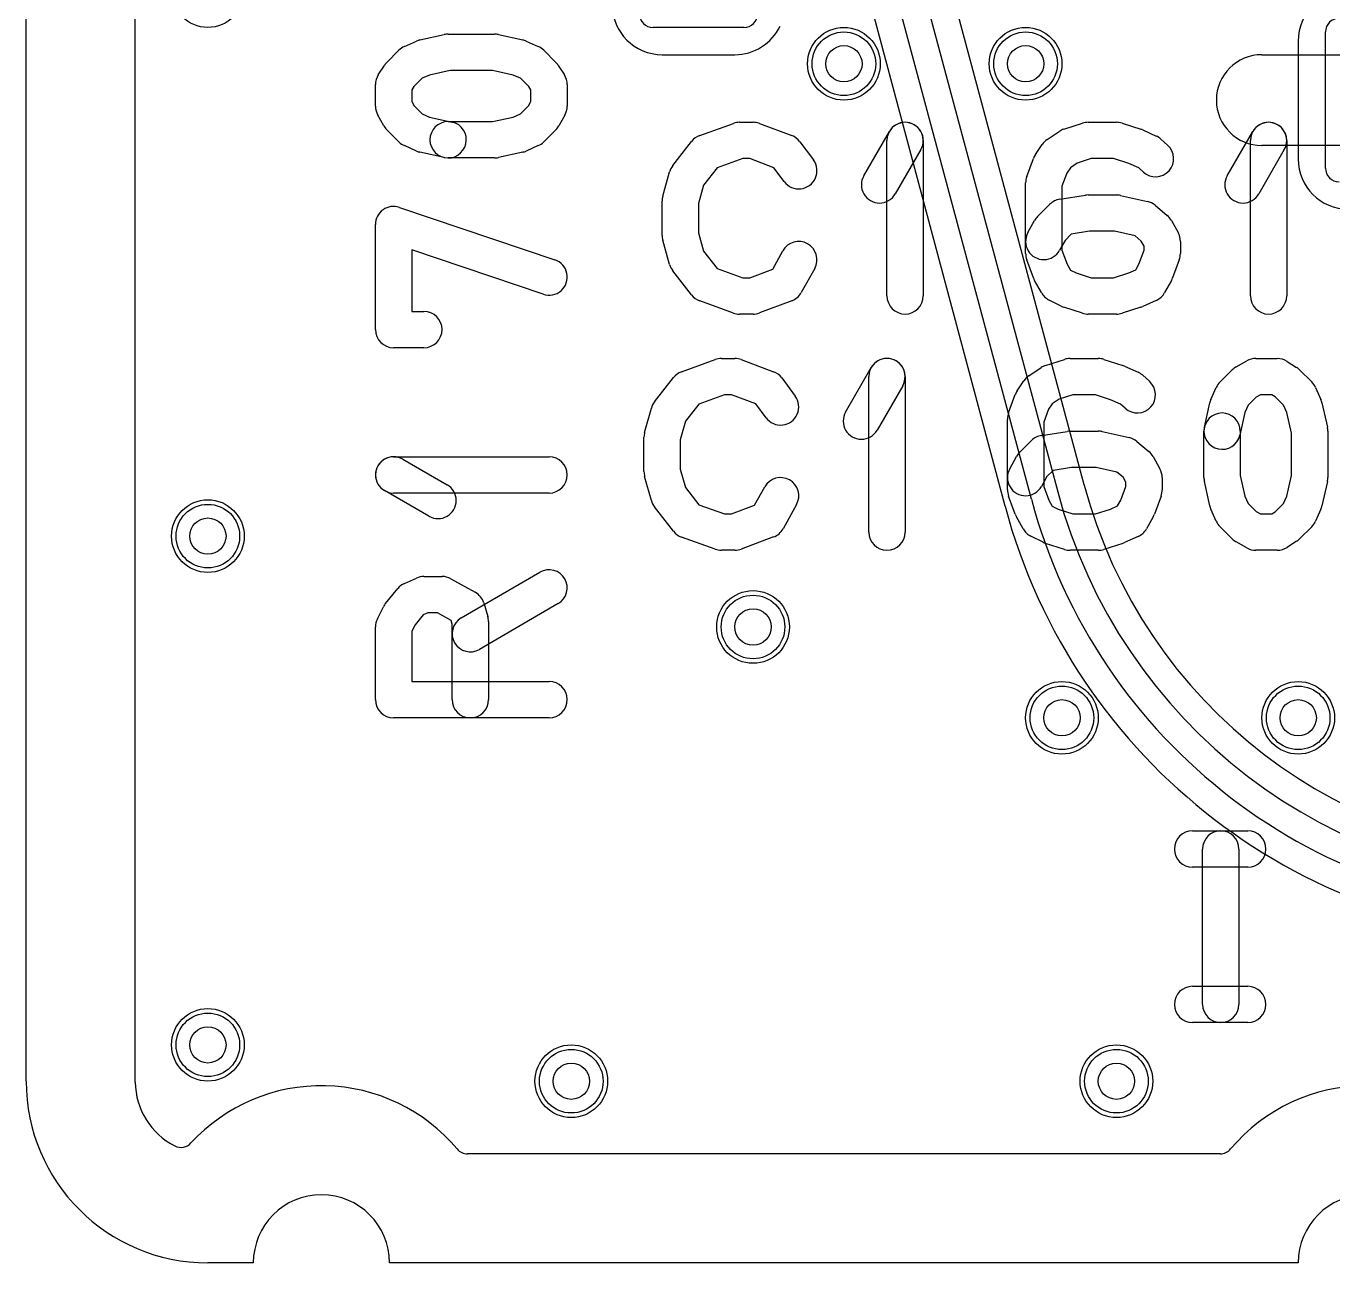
# Model space of a CAD drawing. Extents: x 0 to 20.5, y -0.5 to 20.
# Drawn here: x 0 to 7.19, y 0 to 6.81 of the extents above; entities that cross this region are included whole.
import ezdxf

# ---------------------------------------------------------------- set-up
doc = ezdxf.new("R2010")
doc.units = 0
for name, color, linetype in [('Hole', 1, 'CONTINUOUS'), ('L1', 3, 'CONTINUOUS'), ('L2', 3, 'CONTINUOUS'), ('L3', 3, 'CONTINUOUS'), ('L4', 3, 'CONTINUOUS'), ('Outline', 7, 'CONTINUOUS'), ('Resist-A', 2, 'CONTINUOUS'), ('Resist-B', 2, 'CONTINUOUS'), ('Silk-A', 140, 'CONTINUOUS')]:
    doc.layers.add(name, color=color, linetype=linetype)

msp = doc.modelspace()

# ---------------------------------------------------------------- linework, layer by layer
at = {"layer": 'Hole'}
for centre in [(4.5, 6.6), (5.5, 6.6), (1, 4), (4, 3.5), (5.7, 3), (7, 3), (1, 1.2), (3, 1), (6, 1)]:
    msp.add_circle(centre, 0.1, dxfattribs=at)
at = {"layer": 'L1'}
for p, q in [((0.60004, 0.9949), (0.60004, 14.325)), ((6.99996, 6.725), (6.99996, 6.075)), ((3.5, 6.64996), (3.9, 6.64996)), ((6.8, 6.65), (7.56, 6.65)), ((7.56, 6.15), (6.8, 6.15)), ((6.57075, 0.60004), (2.42925, 0.60004))]:
    msp.add_line(p, q, dxfattribs=at)
for centre in [(1, 7), (4.5, 6.6), (5.5, 6.6), (1, 4), (4, 3.5), (5.7, 3), (7, 3), (1, 1.2), (3, 1), (6, 1)]:
    msp.add_circle(centre, 0.2, dxfattribs=at)
for centre, radius, start, end in [((7.275, 6.725), 0.27504, 90, 180), ((3.5, 6.925), 0.27504, 180, -90), ((3.89999, 6.92502), 0.27506, -89.997917, -25.383728), ((6.8, 6.4), 0.25, 90, -90), ((7.275, 6.075), 0.27504, 180, -90), ((0.67501, 0.9949), 0.07497, 180, -179.136348), ((1, 1), 0.4, -179.107579, -117.083928), ((1.625, 0), 0.975, 40.008121, 137.405803), ((7.375, 0), 0.975, 40.008121, 139.991879), ((0.85203, 0.71064), 0.075, -117.084324, -42.59539), ((2.42925, 0.67504), 0.075, -139.991968, -90), ((6.57075, 0.67504), 0.075, -90, -40.008032)]:
    msp.add_arc(centre, radius, start, end, dxfattribs=at)
at = {"layer": 'L2'}
for p, q in [((0.60004, 0.9949), (0.60004, 14.325)), ((6.57075, 0.60004), (2.42925, 0.60004))]:
    msp.add_line(p, q, dxfattribs=at)
for centre in [(1, 7), (4.5, 6.6), (5.5, 6.6), (1, 4), (4, 3.5), (5.7, 3), (7, 3), (1, 1.2), (3, 1), (6, 1)]:
    msp.add_circle(centre, 0.2, dxfattribs=at)
for centre, radius, start, end in [((0.67501, 0.9949), 0.07497, 180, -179.136348), ((1, 1), 0.4, -179.107579, -117.083928), ((1.625, 0), 0.975, 40.008121, 137.405803), ((7.375, 0), 0.975, 40.008121, 139.991879), ((0.85203, 0.71064), 0.075, -117.084324, -42.59539), ((2.42925, 0.67504), 0.075, -139.991968, -90), ((6.57075, 0.67504), 0.075, -90, -40.008032)]:
    msp.add_arc(centre, radius, start, end, dxfattribs=at)
at = {"layer": 'L3'}
for p, q in [((0.60004, 0.9949), (0.60004, 14.325)), ((6.57075, 0.60004), (2.42925, 0.60004))]:
    msp.add_line(p, q, dxfattribs=at)
for centre in [(1, 7), (4.5, 6.6), (5.5, 6.6), (1, 4), (4, 3.5), (5.7, 3), (7, 3), (1, 1.2), (3, 1), (6, 1)]:
    msp.add_circle(centre, 0.2, dxfattribs=at)
for centre, radius, start, end in [((0.67501, 0.9949), 0.07497, 180, -179.136348), ((1, 1), 0.4, -179.107579, -117.083928), ((1.625, 0), 0.975, 40.008121, 137.405803), ((7.375, 0), 0.975, 40.008121, 139.991879), ((0.85203, 0.71064), 0.075, -117.084324, -42.59539), ((2.42925, 0.67504), 0.075, -139.991968, -90), ((6.57075, 0.67504), 0.075, -90, -40.008032)]:
    msp.add_arc(centre, radius, start, end, dxfattribs=at)
at = {"layer": 'L4'}
for p, q in [((0.60004, 0.9949), (0.60004, 14.325)), ((5.82151, 4.28224), (3.70475, 12.18215)), ((3.26981, 12.06637), (5.38656, 4.16657)), ((4.60821, 8.23062), (5.67671, 4.24295)), ((5.53182, 4.20413), (4.46333, 8.1918)), ((6.57075, 0.60004), (2.42925, 0.60004))]:
    msp.add_line(p, q, dxfattribs=at)
for centre in [(1, 7), (4.5, 6.6), (5.5, 6.6), (1, 4), (4, 3.5), (5.7, 3), (7, 3), (1, 1.2), (3, 1), (6, 1)]:
    msp.add_circle(centre, 0.2, dxfattribs=at)
for centre, radius, start, end in [((8.50204, 5), 2.925, -164.999903, -90), ((5.89397, 4.30147), 0.07497, -165.137014, -164.947974), ((5.60426, 4.22354), 0.22504, 15.001447, 15.057047), ((5.89404, 4.3012), 0.07497, -164.994242, -164.185831), ((8.50204, 5), 2.77496, -164.978235, -90), ((8.50204, 5), 3.075, -164.999965, -90), ((5.31414, 4.14717), 0.07497, 14.514454, 14.996397), ((5.31429, 4.1466), 0.07497, 14.744341, 14.964892), ((5.3143, 4.14656), 0.07497, 14.436635, 14.77585), ((5.60426, 4.22355), 0.22504, -164.985598, -164.863903), ((5.31466, 4.14521), 0.07497, 15.01314, 15.139161), ((8.50204, 5), 3.22504, -164.987708, -90), ((0.67501, 0.9949), 0.07497, 180, -179.136348), ((1, 1), 0.4, -179.107579, -117.083928), ((1.625, 0), 0.975, 40.008121, 137.405803), ((7.375, 0), 0.975, 40.008121, 139.991879), ((0.85203, 0.71064), 0.075, -117.084324, -42.59539), ((2.42925, 0.67504), 0.075, -139.991968, -90), ((6.57075, 0.67504), 0.075, -90, -40.008032)]:
    msp.add_arc(centre, radius, start, end, dxfattribs=at)
at = {"layer": 'Outline'}
for p, q in [((0, 1), (0, 15)), ((1.25, 0), (1, 0)), ((7, 0), (2, 0))]:
    msp.add_line(p, q, dxfattribs=at)
for centre, radius, start, end in [((1, 1), 1, 180, -90), ((1.625, 0), 0.375, 0, 180), ((7.375, 0), 0.375, 0, 180)]:
    msp.add_arc(centre, radius, start, end, dxfattribs=at)
at = {"layer": 'Resist-A'}
for p, q in [((3.95, 6.8), (3.45, 6.8)), ((7.15, 6.025), (7.15, 6.775))]:
    msp.add_line(p, q, dxfattribs=at)
for centre in [(4.5, 6.6), (5.5, 6.6), (1, 4), (4, 3.5), (5.7, 3), (7, 3), (1, 1.2), (3, 1), (6, 1)]:
    msp.add_circle(centre, 0.175, dxfattribs=at)
for centre, start, end in [((3.45, 6.875), 180, -90), ((3.95, 6.875), -90, 0), ((7.225, 6.775), 90, 180), ((7.225, 6.025), 180, -90)]:
    msp.add_arc(centre, 0.075, start, end, dxfattribs=at)
at = {"layer": 'Resist-B'}
for centre in [(4.5, 6.6), (5.5, 6.6), (1, 4), (4, 3.5), (5.7, 3), (7, 3), (1, 1.2), (3, 1), (6, 1)]:
    msp.add_circle(centre, 0.175, dxfattribs=at)
at = {"layer": 'Silk-A'}
for p, q in [((2.1672, 6.73095), (2.30053, 6.76058)), ((2.32222, 6.76296), (2.57778, 6.76296)), ((2.59947, 6.76058), (2.7328, 6.73095)), ((2.08161, 6.69508), (2.14828, 6.72471)), ((2.75172, 6.72471), (2.81839, 6.69508)), ((1.98485, 6.60775), (2.05151, 6.67441)), ((2.84849, 6.67441), (2.91515, 6.60775)), ((1.93811, 6.53927), (1.97145, 6.59112)), ((2.3332, 6.56296), (2.22036, 6.53788)), ((2.5668, 6.56296), (2.3332, 6.56296)), ((2.67964, 6.53788), (2.5668, 6.56296)), ((2.92855, 6.59112), (2.96189, 6.53927)), ((1.92222, 6.36667), (1.92222, 6.48519)), ((2.13386, 6.47392), (2.12222, 6.45581)), ((2.1798, 6.51986), (2.13386, 6.47392)), ((2.22036, 6.53788), (2.1798, 6.51986)), ((2.7202, 6.51986), (2.67964, 6.53788)), ((2.76614, 6.47392), (2.7202, 6.51986)), ((2.77778, 6.45581), (2.76614, 6.47392)), ((2.97778, 6.48519), (2.97778, 6.36667)), ((2.12222, 6.45581), (2.12222, 6.39287)), ((2.77778, 6.39287), (2.77778, 6.45581)), ((2.12222, 6.39287), (2.13598, 6.36841)), ((2.13598, 6.36841), (2.1798, 6.32458)), ((2.7202, 6.32458), (2.76402, 6.36841)), ((2.76402, 6.36841), (2.77778, 6.39287)), ((1.96841, 6.25838), (1.93507, 6.31764)), ((2.1798, 6.32458), (2.22036, 6.30656)), ((2.22036, 6.30656), (2.34391, 6.2791)), ((2.32222, 6.28148), (2.5668, 6.28148)), ((2.5668, 6.28148), (2.67964, 6.30656)), ((2.67964, 6.30656), (2.7202, 6.32458)), ((2.96493, 6.31764), (2.93159, 6.25838)), ((3.70687, 6.2052), (3.89206, 6.27187)), ((3.92593, 6.27778), (4, 6.27778)), ((4.03511, 6.27141), (4.21289, 6.20474)), ((5.71013, 6.23964), (5.81383, 6.27298)), ((5.84444, 6.27778), (6, 6.27778)), ((6.03061, 6.27298), (6.13431, 6.23964)), ((2.0515, 6.17003), (1.98484, 6.2367)), ((2.91516, 6.2367), (2.8485, 6.17003)), ((4.60964, 5.98323), (4.75038, 6.22768)), ((5.61861, 6.18321), (5.68528, 6.22765)), ((6.14473, 6.23563), (6.21881, 6.2023)), ((6.24468, 6.18544), (6.28171, 6.15211)), ((6.60964, 5.98323), (6.75038, 6.22768)), ((2.14828, 6.11973), (2.08161, 6.14936)), ((2.30053, 6.08386), (2.1672, 6.11349)), ((2.7328, 6.11349), (2.59947, 6.08386)), ((2.81839, 6.14936), (2.75172, 6.11973)), ((3.5581, 6.03917), (3.6618, 6.1725)), ((4.25814, 6.17063), (4.33221, 6.07063)), ((4.73704, 5.32222), (4.73704, 6.17778)), ((4.9237, 6.12788), (4.78296, 5.88343)), ((4.93704, 6.17778), (4.93704, 5.32222)), ((5.55383, 6.0999), (5.59086, 6.15546)), ((6.73704, 5.32222), (6.73704, 6.17778)), ((6.9237, 6.12788), (6.78296, 5.88343)), ((6.93704, 6.17778), (6.93704, 5.32222)), ((2.57778, 6.08148), (2.32222, 6.08148)), ((3.94338, 6.07778), (3.80188, 6.02684)), ((3.98187, 6.07778), (3.94338, 6.07778)), ((4.11501, 6.02785), (3.98187, 6.07778)), ((5.50623, 5.97917), (5.54327, 6.07917)), ((5.78461, 6.0535), (5.74618, 6.02789)), ((5.86012, 6.07778), (5.78461, 6.0535)), ((5.98432, 6.07778), (5.86012, 6.07778)), ((6.06777, 6.05095), (5.98432, 6.07778)), ((6.1225, 6.02633), (6.06777, 6.05095)), ((3.50365, 5.87121), (3.54069, 6.00455)), ((3.80188, 6.02684), (3.7281, 5.93198)), ((4.17149, 5.95159), (4.11501, 6.02785)), ((5.72675, 5.99872), (5.7, 5.92652)), ((5.74618, 6.02789), (5.72675, 5.99872)), ((6.14791, 6.00345), (6.1225, 6.02633)), ((3.7281, 5.93198), (3.7, 5.83081)), ((5.5, 5.55556), (5.5, 5.94444)), ((5.7, 5.92652), (5.7, 5.57348)), ((3.5, 5.65556), (3.5, 5.84444)), ((3.7, 5.83081), (3.7, 5.66919)), ((5.56632, 5.7596), (5.63298, 5.82627)), ((5.68811, 5.85434), (5.82885, 5.87656)), ((5.84444, 5.87778), (6, 5.87778)), ((6.02196, 5.87534), (6.17011, 5.842)), ((2.05421, 5.80955), (2.90977, 5.52067)), ((6.21217, 5.82126), (6.27883, 5.76571)), ((1.92222, 5.13704), (1.92222, 5.71481)), ((5.51258, 5.67079), (5.54962, 5.73746)), ((6.30223, 5.73746), (6.33927, 5.67079)), ((3.54069, 5.49545), (3.50365, 5.62879)), ((3.7, 5.66919), (3.7281, 5.56802)), ((5.71766, 5.62809), (5.68742, 5.57365)), ((5.75142, 5.66186), (5.71766, 5.62809)), ((5.85229, 5.67778), (5.75142, 5.66186)), ((5.98889, 5.67778), (5.85229, 5.67778)), ((6.10266, 5.65218), (5.98889, 5.67778)), ((6.13646, 5.62401), (6.10266, 5.65218)), ((6.15185, 5.59631), (6.13646, 5.62401)), ((6.35185, 5.62222), (6.35185, 5.55556)), ((2.84579, 5.33119), (2.12222, 5.5755)), ((2.12222, 5.5755), (2.12222, 5.23704)), ((3.7281, 5.56802), (3.80188, 5.47316)), ((4.10823, 5.46961), (4.16443, 5.57078)), ((5.7, 5.57348), (5.72816, 5.49745)), ((6.12369, 5.49745), (6.15185, 5.57348)), ((6.15185, 5.57348), (6.15185, 5.59631)), ((3.80188, 5.47316), (3.94338, 5.42222)), ((3.98187, 5.42222), (4.10823, 5.46961)), ((4.33927, 5.47366), (4.2652, 5.34033)), ((5.54327, 5.42083), (5.50623, 5.52083)), ((5.72816, 5.49745), (5.74647, 5.4645)), ((6.06777, 5.44905), (6.10648, 5.46646)), ((6.10648, 5.46646), (6.12369, 5.49745)), ((6.34562, 5.52083), (6.30858, 5.42083)), ((3.6618, 5.3275), (3.5581, 5.46083)), ((3.94338, 5.42222), (3.98187, 5.42222)), ((5.58665, 5.34033), (5.54962, 5.407)), ((5.74647, 5.4645), (5.77862, 5.44842)), ((5.77862, 5.44842), (5.86012, 5.42222)), ((5.86012, 5.42222), (5.98432, 5.42222)), ((5.98432, 5.42222), (6.06777, 5.44905)), ((6.30223, 5.407), (6.2652, 5.34033)), ((3.89206, 5.22813), (3.70687, 5.2948)), ((4.21289, 5.29526), (4.03511, 5.22859)), ((5.69602, 5.26611), (5.62935, 5.29944)), ((5.81383, 5.22702), (5.71013, 5.26036)), ((6.13431, 5.26036), (6.03061, 5.22702)), ((6.21881, 5.2977), (6.14473, 5.26437)), ((2.12222, 5.23704), (2.18889, 5.23704)), ((4, 5.22222), (3.92593, 5.22222)), ((6, 5.22222), (5.84444, 5.22222)), ((2.18889, 5.03704), (2.02222, 5.03704)), ((3.60687, 4.9052), (3.79206, 4.97187)), ((3.82593, 4.97778), (3.9, 4.97778)), ((3.93511, 4.97141), (4.11289, 4.90474)), ((5.61013, 4.93964), (5.71383, 4.97298)), ((5.74444, 4.97778), (5.9, 4.97778)), ((5.93061, 4.97298), (6.03431, 4.93964)), ((6.65838, 4.93159), (6.71764, 4.96493)), ((6.76667, 4.97778), (6.88519, 4.97778)), ((6.93927, 4.96189), (6.99112, 4.92855)), ((4.50964, 4.68323), (4.65038, 4.92768)), ((5.51861, 4.88321), (5.58528, 4.92765)), ((6.04473, 4.93563), (6.11881, 4.9023)), ((6.57003, 4.8485), (6.6367, 4.91516)), ((7.00775, 4.91515), (7.07441, 4.84849)), ((3.4581, 4.73917), (3.5618, 4.8725)), ((4.15814, 4.87063), (4.23221, 4.77063)), ((4.63704, 4.02222), (4.63704, 4.87778)), ((4.8237, 4.82788), (4.68296, 4.58343)), ((4.83704, 4.87778), (4.83704, 4.02222)), ((5.45383, 4.7999), (5.49086, 4.85546)), ((6.14468, 4.88544), (6.18171, 4.85211)), ((6.51973, 4.75172), (6.54936, 4.81839)), ((7.09508, 4.81839), (7.12471, 4.75172)), ((3.84338, 4.77778), (3.70188, 4.72684)), ((3.88187, 4.77778), (3.84338, 4.77778)), ((4.01501, 4.72785), (3.88187, 4.77778)), ((5.40623, 4.67917), (5.44327, 4.77917)), ((5.68461, 4.7535), (5.64618, 4.72789)), ((5.76012, 4.77778), (5.68461, 4.7535)), ((5.88432, 4.77778), (5.76012, 4.77778)), ((5.96777, 4.75095), (5.88432, 4.77778)), ((6.0225, 4.72633), (5.96777, 4.75095)), ((6.76841, 4.76402), (6.72458, 4.7202)), ((6.79287, 4.77778), (6.76841, 4.76402)), ((6.85581, 4.77778), (6.79287, 4.77778)), ((6.87392, 4.76614), (6.85581, 4.77778)), ((6.91986, 4.7202), (6.87392, 4.76614)), ((3.40365, 4.57121), (3.44069, 4.70455)), ((3.70188, 4.72684), (3.6281, 4.63198)), ((4.07149, 4.65159), (4.01501, 4.72785)), ((5.62675, 4.69872), (5.6, 4.62652)), ((5.64618, 4.72789), (5.62675, 4.69872)), ((6.04791, 4.70345), (6.0225, 4.72633)), ((6.48386, 4.59947), (6.51349, 4.7328)), ((6.70656, 4.67964), (6.6791, 4.55609)), ((6.72458, 4.7202), (6.70656, 4.67964)), ((6.93788, 4.67964), (6.91986, 4.7202)), ((6.96296, 4.5668), (6.93788, 4.67964)), ((7.13095, 4.7328), (7.16058, 4.59947)), ((3.6281, 4.63198), (3.6, 4.53081)), ((5.4, 4.25556), (5.4, 4.64444)), ((5.6, 4.62652), (5.6, 4.27348)), ((3.4, 4.35556), (3.4, 4.54444)), ((3.6, 4.53081), (3.6, 4.36919)), ((5.58811, 4.55434), (5.72885, 4.57656)), ((5.74444, 4.57778), (5.9, 4.57778)), ((5.92196, 4.57534), (6.07011, 4.542)), ((6.48148, 4.32222), (6.48148, 4.57778)), ((6.68148, 4.57778), (6.68148, 4.3332)), ((6.96296, 4.3332), (6.96296, 4.5668)), ((7.16296, 4.57778), (7.16296, 4.32222)), ((5.46632, 4.4596), (5.53298, 4.52627)), ((6.11217, 4.52126), (6.17883, 4.46571)), ((2.02222, 4.43704), (2.87778, 4.43704)), ((2.07212, 4.4237), (2.31657, 4.28296)), ((5.41258, 4.37079), (5.44962, 4.43746)), ((6.20223, 4.43746), (6.23927, 4.37079)), ((3.44069, 4.19545), (3.40365, 4.32879)), ((3.6, 4.36919), (3.6281, 4.26802)), ((5.61766, 4.32809), (5.58742, 4.27365)), ((5.65142, 4.36186), (5.61766, 4.32809)), ((5.75229, 4.37778), (5.65142, 4.36186)), ((5.88889, 4.37778), (5.75229, 4.37778)), ((6.00266, 4.35218), (5.88889, 4.37778)), ((6.03646, 4.32401), (6.00266, 4.35218)), ((6.05185, 4.29631), (6.03646, 4.32401)), ((6.25185, 4.32222), (6.25185, 4.25556)), ((6.68148, 4.3332), (6.70656, 4.22036)), ((6.93788, 4.22036), (6.96296, 4.3332)), ((2.21677, 4.10964), (1.97232, 4.25038)), ((3.6281, 4.26802), (3.70188, 4.17316)), ((4.00823, 4.16961), (4.06443, 4.27078)), ((5.6, 4.27348), (5.62816, 4.19745)), ((6.02369, 4.19745), (6.05185, 4.27348)), ((6.05185, 4.27348), (6.05185, 4.29631)), ((6.51349, 4.1672), (6.48386, 4.30053)), ((7.16058, 4.30053), (7.13095, 4.1672)), ((2.87778, 4.23704), (2.02222, 4.23704)), ((3.70188, 4.17316), (3.84338, 4.12222)), ((4.23927, 4.17366), (4.1652, 4.04033)), ((5.44327, 4.12083), (5.40623, 4.22083)), ((5.62816, 4.19745), (5.64647, 4.1645)), ((6.00648, 4.16646), (6.02369, 4.19745)), ((6.24562, 4.22083), (6.20858, 4.12083)), ((6.70656, 4.22036), (6.72458, 4.1798)), ((6.72458, 4.1798), (6.76841, 4.13598)), ((6.87392, 4.13386), (6.91986, 4.1798)), ((6.91986, 4.1798), (6.93788, 4.22036)), ((3.5618, 4.0275), (3.4581, 4.16083)), ((3.84338, 4.12222), (3.88187, 4.12222)), ((3.88187, 4.12222), (4.00823, 4.16961)), ((5.48665, 4.04033), (5.44962, 4.107)), ((5.64647, 4.1645), (5.67862, 4.14842)), ((5.67862, 4.14842), (5.76012, 4.12222)), ((5.76012, 4.12222), (5.88432, 4.12222)), ((5.88432, 4.12222), (5.96777, 4.14905)), ((5.96777, 4.14905), (6.00648, 4.16646)), ((6.20223, 4.107), (6.1652, 4.04033)), ((6.54936, 4.08161), (6.51973, 4.14828)), ((6.76841, 4.13598), (6.79287, 4.12222)), ((6.79287, 4.12222), (6.85581, 4.12222)), ((6.85581, 4.12222), (6.87392, 4.13386)), ((7.12471, 4.14828), (7.09508, 4.08161)), ((6.6367, 3.98484), (6.57003, 4.0515)), ((7.07441, 4.05151), (7.00775, 3.98485)), ((3.79206, 3.92813), (3.60687, 3.9948)), ((4.11289, 3.99526), (3.93511, 3.92859)), ((5.59602, 3.96611), (5.52935, 3.99944)), ((5.71383, 3.92702), (5.61013, 3.96036)), ((6.03431, 3.96036), (5.93061, 3.92702)), ((6.11881, 3.9977), (6.04473, 3.96437)), ((6.71764, 3.93507), (6.65838, 3.96841)), ((6.99112, 3.97145), (6.93927, 3.93811)), ((3.9, 3.92222), (3.82593, 3.92222)), ((5.9, 3.92222), (5.74444, 3.92222)), ((6.88519, 3.92222), (6.76667, 3.92222)), ((2.08161, 3.73953), (2.14828, 3.76916)), ((2.18889, 3.77778), (2.28889, 3.77778)), ((2.33746, 3.76519), (2.47079, 3.69111)), ((2.39419, 3.54942), (2.82753, 3.80127)), ((1.97816, 3.62999), (2.04482, 3.71147)), ((1.93278, 3.54473), (1.96612, 3.6114)), ((2.92803, 3.62835), (2.49469, 3.3765)), ((2.518, 3.63243), (2.54022, 3.55836)), ((2.18456, 3.56643), (2.14002, 3.51198)), ((2.21011, 3.57778), (2.18456, 3.56643)), ((2.26298, 3.57778), (2.21011, 3.57778)), ((2.33812, 3.53603), (2.26298, 3.57778)), ((2.34444, 3.51495), (2.33812, 3.53603)), ((2.54444, 3.52963), (2.54444, 3.1)), ((1.92222, 3.1), (1.92222, 3.5)), ((2.14002, 3.51198), (2.12222, 3.47639)), ((2.12222, 3.47639), (2.12222, 3.2)), ((2.34444, 3.1), (2.34444, 3.51495)), ((2.12222, 3.2), (2.87778, 3.2)), ((2.87778, 3), (2.02222, 3)), ((6.41852, 2.37778), (6.72222, 2.37778)), ((6.47407, 1.42222), (6.47407, 2.27778)), ((6.67407, 2.27778), (6.67407, 1.42222)), ((6.72222, 2.17778), (6.41852, 2.17778)), ((6.41852, 1.52222), (6.72222, 1.52222)), ((6.72222, 1.32222), (6.41852, 1.32222))]:
    msp.add_line(p, q, dxfattribs=at)
for centre, start, end in [((2.32222, 6.66296), 90, 102.526943), ((2.57778, 6.66296), 77.473057, 90), ((2.12222, 6.6037), 113.960744, 135), ((2.18889, 6.63333), 102.526943, 113.960744), ((2.71111, 6.63333), 66.039256, 77.473057), ((2.77778, 6.6037), 45, 66.039256), ((2.05556, 6.53704), 135, 147.260298), ((2.84444, 6.53704), 32.739702, 45), ((2.02222, 6.48519), 147.260298, 180), ((2.87778, 6.48519), 0, 32.739702), ((2.02222, 6.36667), 180, -150.638189), ((2.87778, 6.36667), -29.361811, 0), ((2.05556, 6.30741), -150.638189, -135.004051), ((2.32222, 6.18148), 90, -90), ((2.32222, 6.18148), -102.526943, 77.470737), ((2.84444, 6.30741), -44.995949, -29.361811), ((3.92593, 6.17778), 90, 109.797583), ((4, 6.17778), 69.444625, 90), ((4.83704, 6.17778), 0, 180), ((4.83704, 6.17778), -29.933919, 150.069182), ((5.84444, 6.17778), 90, 107.824344), ((6, 6.17778), 72.175656, 90), ((6.83704, 6.17778), 0, 180), ((6.83704, 6.17778), -29.933919, 150.069182), ((3.74074, 6.11111), 109.797583, 142.128534), ((4.17778, 6.11111), 36.526127, 69.444625), ((5.74074, 6.14444), 107.824344, 123.683711), ((6.1037, 6.14444), 65.775129, 72.175656), ((6.17778, 6.11111), 48.01151, 65.775129), ((2.12222, 6.24074), -135.004051, -113.960744), ((2.18889, 6.21111), -113.960744, -102.526943), ((2.71111, 6.21111), -77.473057, -66.039256), ((2.77778, 6.24074), -66.039256, -44.995949), ((5.67407, 6.1), 123.683711, 146.316289), ((6.21481, 6.07778), -131.98849, 48.010223), ((2.57778, 6.18148), -90, -77.473057), ((4.25185, 6.01111), -143.473873, 36.527348), ((5.63704, 6.04444), 146.316289, 159.676664), ((3.63704, 5.97778), 142.128534, 164.472515), ((4.6963, 5.93333), 150.066081, -29.930818), ((5.6, 5.94444), 159.676664, 180), ((6.6963, 5.93333), 150.066081, -29.930818), ((3.6, 5.84444), 164.472515, 180), ((5.7037, 5.75556), 98.968754, 135.004051), ((5.84444, 5.77778), 90, 98.968754), ((6, 5.77778), 77.314586, 90), ((6.14815, 5.74444), 50.192962, 77.314586), ((2.02222, 5.71481), 71.342182, 180), ((5.63704, 5.68889), 135.004051, 150.943727), ((6.21481, 5.68889), 29.056274, 50.192962), ((3.6, 5.65556), 180, -164.472515), ((4.25185, 5.52222), -29.051265, 150.946126), ((5.6, 5.62222), 150.943726, -29.055334), ((6.25185, 5.62222), 0, 29.056273), ((5.6, 5.55556), 180, -159.676664), ((6.25185, 5.55556), -20.323336, 0), ((2.87778, 5.42593), -108.657818, 71.342736), ((3.63704, 5.52222), -164.472515, -142.128534), ((5.63704, 5.45556), -159.676664, -150.948735), ((6.21481, 5.45556), -29.051265, -20.323336), ((3.74074, 5.38889), -142.128534, -109.797583), ((4.17778, 5.38889), -69.444625, -29.051265), ((4.83704, 5.32222), 180, 0), ((5.67407, 5.38889), -150.948735, -116.562489), ((6.17778, 5.38889), -65.775129, -29.051265), ((6.83704, 5.32222), 180, 0), ((5.74074, 5.35556), -116.562489, -107.824344), ((6.1037, 5.35556), -72.175656, -65.775129), ((2.18889, 5.13704), -90, 90), ((3.92593, 5.32222), -109.797583, -90), ((4, 5.32222), -90, -69.444625), ((5.84444, 5.32222), -107.824344, -90), ((6, 5.32222), -90, -72.175656), ((2.02222, 5.13704), 180, -90), ((3.82593, 4.87778), 90, 109.797583), ((3.9, 4.87778), 69.444625, 90), ((4.73704, 4.87778), 0, 180), ((4.73704, 4.87778), -29.933919, 150.069182), ((5.74444, 4.87778), 90, 107.824344), ((5.9, 4.87778), 72.175656, 90), ((6.76667, 4.87778), 90, 119.361811), ((6.88519, 4.87778), 57.260298, 90), ((3.64074, 4.81111), 109.797583, 142.128534), ((4.07778, 4.81111), 36.526127, 69.444625), ((5.64074, 4.84444), 107.824344, 123.683711), ((6.0037, 4.84444), 65.775129, 72.175656), ((6.07778, 4.81111), 48.01151, 65.775129), ((6.70741, 4.84444), 119.361811, 134.995949), ((6.93704, 4.84444), 45, 57.260298), ((5.57407, 4.8), 123.683711, 146.316289), ((6.11481, 4.77778), -131.98849, 48.010223), ((6.64074, 4.77778), 134.995949, 156.039256), ((7.0037, 4.77778), 23.960744, 45), ((4.15185, 4.71111), -143.473873, 36.527348), ((5.53704, 4.74444), 146.316289, 159.676664), ((6.61111, 4.71111), 156.039256, 167.473057), ((7.03333, 4.71111), 12.526943, 23.960744), ((3.53704, 4.67778), 142.128534, 164.472515), ((4.5963, 4.63333), 150.066081, -29.930818), ((5.5, 4.64444), 159.676664, 180), ((6.58148, 4.57778), 0, 180), ((3.5, 4.54444), 164.472515, 180), ((5.6037, 4.45556), 98.968754, 135.004051), ((5.74444, 4.47778), 90, 98.968754), ((5.9, 4.47778), 77.314586, 90), ((6.04815, 4.44444), 50.192962, 77.314586), ((6.58148, 4.57778), 167.473057, -12.529263), ((7.06296, 4.57778), 0, 12.526943), ((5.53704, 4.38889), 135.004051, 150.943727), ((6.11481, 4.38889), 29.056274, 50.192962), ((2.02222, 4.33704), 60.066081, -119.930818), ((2.02222, 4.33704), 90, -90), ((2.87778, 4.33704), -90, 90), ((3.5, 4.35556), 180, -164.472515), ((4.15185, 4.22222), -29.051265, 150.946126), ((5.5, 4.32222), 150.943726, -29.055334), ((6.15185, 4.32222), 0, 29.056273), ((6.58148, 4.32222), 180, -167.473057), ((7.06296, 4.32222), -12.526943, 0), ((2.26667, 4.1963), -119.933919, 60.069182), ((5.5, 4.25556), 180, -159.676664), ((6.15185, 4.25556), -20.323336, 0), ((3.53704, 4.22222), -164.472515, -142.128534), ((5.53704, 4.15556), -159.676664, -150.948735), ((6.11481, 4.15556), -29.051265, -20.323336), ((6.61111, 4.18889), -167.473057, -156.039256), ((7.03333, 4.18889), -23.960744, -12.526943), ((3.64074, 4.08889), -142.128534, -109.797583), ((4.07778, 4.08889), -69.444625, -29.051265), ((5.57407, 4.08889), -150.948735, -116.562489), ((6.07778, 4.08889), -65.775129, -29.051265), ((6.64074, 4.12222), -156.039256, -134.995949), ((7.0037, 4.12222), -45, -23.960744), ((4.73704, 4.02222), 180, 0), ((5.64074, 4.05556), -116.562489, -107.824344), ((6.0037, 4.05556), -72.175656, -65.775129), ((6.70741, 4.05556), -134.995949, -119.361811), ((6.93704, 4.05556), -57.260298, -45), ((3.82593, 4.02222), -109.797583, -90), ((3.9, 4.02222), -90, -69.444625), ((5.74444, 4.02222), -107.824344, -90), ((5.9, 4.02222), -90, -72.175656), ((6.76667, 4.02222), -119.361811, -90), ((6.88519, 4.02222), -90, -57.260298), ((2.87778, 3.71481), -59.835119, 120.164442), ((2.12222, 3.64815), 113.960744, 140.712891), ((2.18889, 3.67778), 90, 113.961692), ((2.28889, 3.67778), 60.940944, 90), ((2.42222, 3.6037), 16.697049, 60.942842), ((2.05556, 3.56667), 140.713818, 153.431511), ((2.02222, 3.5), 153.429824, 180), ((2.44444, 3.46296), 120.164881, -59.835558), ((2.44444, 3.52963), 0, 16.698535), ((2.87778, 3.1), -90, 90), ((2.02222, 3.1), 180, -90), ((2.44444, 3.1), 180, 0), ((6.41852, 2.27778), 90, -90), ((6.57407, 2.27778), 0, 180), ((6.72222, 2.27778), -90, 90), ((6.41852, 1.42222), 90, -90), ((6.72222, 1.42222), -90, 90), ((6.57407, 1.42222), 180, 0)]:
    msp.add_arc(centre, 0.1, start, end, dxfattribs=at)

doc.saveas('drawing.dxf')
